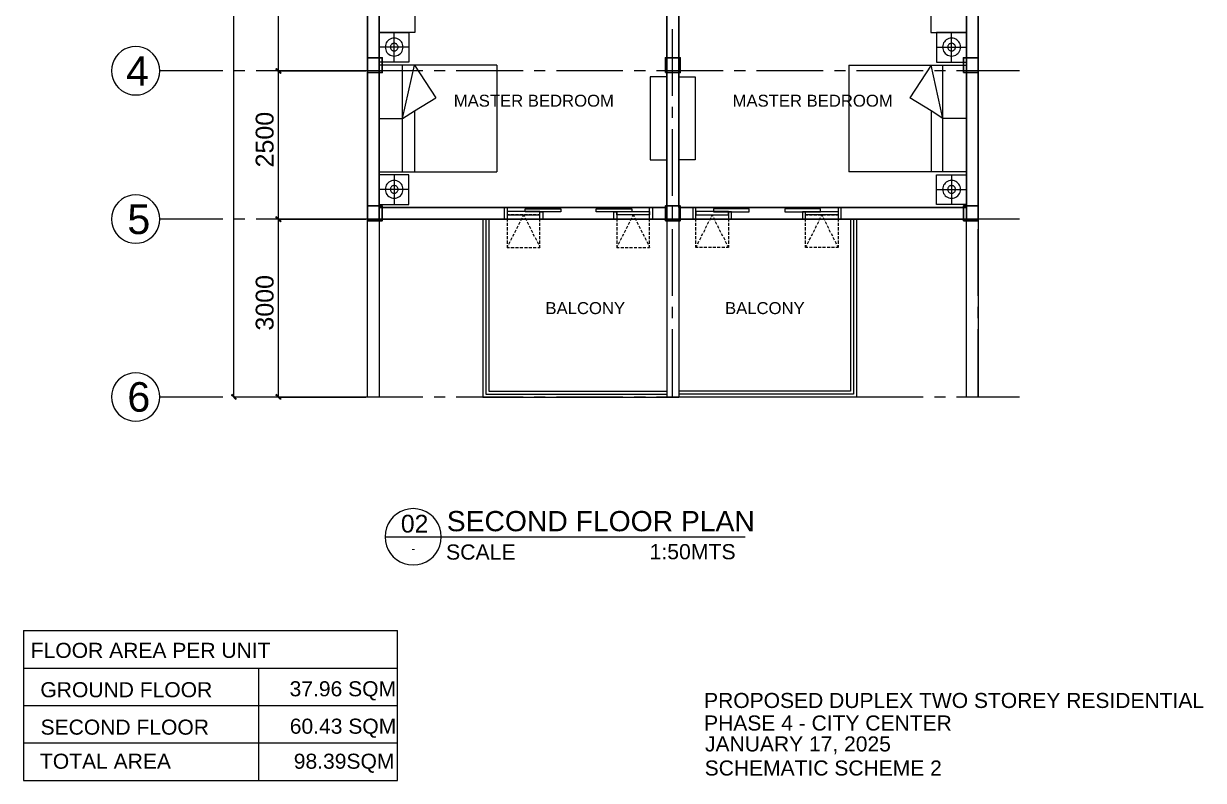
# Model space of a CAD drawing. Header units: millimetres. Extents: x -5796 to 14097, y -6464 to 19186.
# Drawn here: x -5796 to 14097, y -6464 to 6301 of the extents above; entities that cross this region are included whole.
import ezdxf

# ---------------------------------------------------------------- set-up
doc = ezdxf.new("R2010")
doc.units = ezdxf.units.MM
for name, color, linetype in [('ARCH-FILL', 8, 'Continuous'), ('ARCH-LINES', 7, 'Continuous'), ('ARCH-TEXT', 7, 'Continuous'), ('COLUMN', 1, 'Continuous')]:
    doc.layers.add(name, color=color, linetype=linetype)
doc.styles.add('Arial', font='arial.ttf')

msp = doc.modelspace()

# ---------------------------------------------------------------- hatches: boundary and pattern name
at = {"layer": 'ARCH-FILL', "true_color": 0x767676}
h = msp.add_hatch(color=7, dxfattribs=at)
h.dxf.hatch_style = 1
h.paths.add_polyline_path([(-1533, 5544), (-1543, 5535), (-1460, 5468), (-1533, 5544), (-1460, 5468), (-1466, 5458), (-1543, 5535)])
h = msp.add_hatch(color=7, dxfattribs=at)
h.dxf.hatch_style = 1
h.paths.add_polyline_path([(-1466, 5458), (-1460, 5468), (-1543, 5535), (-1466, 5458), (-1543, 5535), (-1533, 5544), (-1460, 5468)])
h = msp.add_hatch(color=7, dxfattribs=at)
h.dxf.hatch_style = 1
h.paths.add_polyline_path([(-1533, 3043), (-1543, 3037), (-1460, 2970), (-1533, 3043), (-1460, 2970), (-1466, 2960), (-1543, 3037)])
h = msp.add_hatch(color=7, dxfattribs=at)
h.dxf.hatch_style = 1
h.paths.add_polyline_path([(-1466, 2960), (-1460, 2970), (-1543, 3037), (-1466, 2960), (-1543, 3037), (-1533, 3043), (-1460, 2970)])
h = msp.add_hatch(color=7, dxfattribs=at)
h.dxf.hatch_style = 1
h.paths.add_polyline_path([(-2282, 43), (-2292, 37), (-2209, -30), (-2282, 43), (-2209, -30), (-2216, -39), (-2292, 37)])
h = msp.add_hatch(color=7, dxfattribs=at)
h.dxf.hatch_style = 1
h.paths.add_polyline_path([(-1533, 43), (-1543, 37), (-1460, -30), (-1533, 43), (-1460, -30), (-1466, -39), (-1543, 37)])

# ---------------------------------------------------------------- linework, layer by layer
at = {"layer": 'ARCH-LINES', "lineweight": 5, "true_color": 0x767676}
for points in [[(-2250, 2), (-2250, 14870)], [(-1501, 9369), (-1501, 5503)], [(-1533, 5544), (-1543, 5535)], [(-1543, 5535), (-1533, 5544)], [(-1543, 5535), (-1460, 5468)], [(-1543, 5535), (-1460, 5468)], [(-1466, 5458), (-1543, 5535)], [(-1460, 5468), (-1543, 5535)], [(-1543, 5535), (-1466, 5458)], [(-1460, 5468), (-1543, 5535)], [(-1460, 5468), (-1533, 5544)], [(-1533, 5544), (-1460, 5468)], [(-1501, 5503), (-25, 5503)], [(-25, 5503), (-1501, 5503)], [(-1501, 5503), (-1501, 3002)], [(-1460, 5468), (-1466, 5458)], [(-1466, 5458), (-1460, 5468)], [(-1533, 3043), (-1543, 3037)], [(-1543, 3037), (-1533, 3043)], [(-1543, 3037), (-1460, 2970)], [(-1543, 3037), (-1460, 2970)], [(-1466, 2960), (-1543, 3037)], [(-1460, 2970), (-1543, 3037)], [(-1543, 3037), (-1466, 2960)], [(-1460, 2970), (-1543, 3037)], [(-1460, 2970), (-1533, 3043)], [(-1533, 3043), (-1460, 2970)], [(-1501, 3002), (-25, 3002)], [(-25, 3002), (-1501, 3002)], [(-1501, 3002), (-1501, 2)], [(-1460, 2970), (-1466, 2960)], [(-1466, 2960), (-1460, 2970)], [(-2282, 43), (-2292, 37)], [(-2292, 37), (-2209, -30)], [(-2292, 37), (-2209, -30)], [(-2216, -39), (-2292, 37)], [(-2209, -30), (-2282, 43)], [(-25, 2), (-2250, 2)], [(-1533, 43), (-1543, 37)], [(-1543, 37), (-1460, -30)], [(-1543, 37), (-1460, -30)], [(-1466, -39), (-1543, 37)], [(-1460, -30), (-1533, 43)], [(-1501, 2), (-25, 2)], [(-2209, -30), (-2216, -39)], [(-1460, -30), (-1466, -39)]]:
    msp.add_lwpolyline(points, dxfattribs=at)
at = {"layer": 'ARCH-LINES', "lineweight": 30}
for points in [[(0, 3002), (0, 12870)], [(10300, 12870), (10300, 3002)], [(200, 3002), (200, 12670)], [(5050, 12670), (5050, 3202)], [(5250, 3202), (5250, 12670)], [(10100, 12670), (10100, 3002)], [(200, 3202), (5050, 3202)], [(10100, 3202), (5250, 3202)], [(200, 3002), (0, 3002)], [(200, 3002), (5148, 3002)], [(10100, 3002), (5148, 3002)]]:
    msp.add_lwpolyline(points, dxfattribs=at)
at = {"layer": 'ARCH-LINES', "lineweight": 9}
for points in [[(800, 6150), (200, 6150), (200, 7420), (800, 7420), (800, 6150)], [(9500, 6150), (10100, 6150), (10100, 7420), (9500, 7420), (9500, 6150)], [(698, 5652), (200, 5652), (200, 6150), (698, 6150), (698, 5652)], [(452, 6055), (428, 6053), (405, 6047), (383, 6038), (363, 6026), (346, 6011), (331, 5993), (318, 5974), (309, 5952), (304, 5929), (302, 5904)], [(451, 5658), (451, 6144)], [(603, 5904), (601, 5929), (595, 5952), (586, 5974), (574, 5993), (559, 6011), (541, 6026), (522, 6038), (500, 6047), (477, 6053), (452, 6055)], [(9599, 5652), (10100, 5652), (10100, 6150), (9599, 6150), (9599, 5652)], [(9851, 6055), (9826, 6053), (9803, 6047), (9782, 6038), (9762, 6026), (9744, 6011), (9729, 5993), (9717, 5974), (9708, 5952), (9702, 5929), (9700, 5904)], [(9849, 5658), (9849, 6144)], [(10002, 5904), (10000, 5929), (9994, 5952), (9985, 5974), (9973, 5993), (9957, 6011), (9940, 6026), (9920, 6038), (9899, 6047), (9875, 6053), (9851, 6055)], [(692, 5903), (206, 5903)], [(302, 5904), (304, 5880), (309, 5857), (318, 5835), (331, 5815), (346, 5798), (363, 5783), (383, 5770), (405, 5761), (428, 5756), (452, 5754)], [(452, 5754), (477, 5756), (500, 5761), (522, 5770), (541, 5783), (559, 5798), (574, 5815), (586, 5835), (595, 5857), (601, 5880), (603, 5904)], [(9605, 5903), (10091, 5903)], [(9700, 5904), (9702, 5880), (9708, 5857), (9717, 5835), (9729, 5815), (9744, 5798), (9762, 5783), (9782, 5770), (9803, 5761), (9826, 5756), (9851, 5754)], [(9851, 5754), (9875, 5756), (9899, 5761), (9920, 5770), (9940, 5783), (9957, 5798), (9973, 5815), (9985, 5835), (9994, 5857), (10000, 5880), (10002, 5904)], [(200, 3802), (200, 5601)], [(794, 5601), (200, 5601)], [(800, 5601), (200, 5601)], [(594, 3802), (594, 5601)], [(594, 4703), (794, 5601)], [(794, 5601), (1152, 5049)], [(2181, 5601), (794, 5601)], [(2181, 5601), (2181, 3802)], [(8119, 5601), (8119, 3802)], [(8119, 5601), (9506, 5601)], [(9506, 5601), (9148, 5049)], [(9703, 4703), (9506, 5601)], [(9506, 5601), (10100, 5601)], [(9703, 3802), (9703, 5601)], [(10100, 3802), (10100, 5601)], [(5050, 4001), (5050, 5401), (4771, 5401), (4771, 4001), (5050, 4001)], [(5250, 4001), (5250, 5401), (5526, 5401), (5526, 4001), (5250, 4001)], [(794, 4827), (1152, 5049)], [(9506, 4827), (9148, 5049)], [(594, 4703), (794, 4827)], [(794, 4827), (794, 3802)], [(9506, 4827), (9506, 3802)], [(9703, 4703), (9506, 4827)], [(200, 4703), (594, 4703)], [(10100, 4703), (9703, 4703)], [(200, 3802), (794, 3802)], [(794, 3802), (2181, 3802)], [(9506, 3802), (8119, 3802)], [(10100, 3802), (9506, 3802)], [(698, 3751), (200, 3751), (200, 3252), (698, 3252), (698, 3751)], [(452, 3656), (428, 3654), (405, 3648), (383, 3639), (363, 3626), (346, 3611), (331, 3594), (318, 3574), (309, 3552), (304, 3529), (302, 3505)], [(451, 3744), (451, 3259)], [(603, 3505), (601, 3529), (595, 3552), (586, 3574), (574, 3594), (559, 3611), (541, 3626), (522, 3639), (500, 3648), (477, 3654), (452, 3656)], [(9599, 3751), (10100, 3751), (10100, 3252), (9599, 3252), (9599, 3751)], [(9851, 3656), (9826, 3654), (9803, 3648), (9782, 3639), (9762, 3626), (9744, 3611), (9729, 3594), (9717, 3574), (9708, 3552), (9702, 3529), (9700, 3505)], [(9849, 3744), (9849, 3259)], [(10002, 3505), (10000, 3529), (9994, 3552), (9985, 3574), (9973, 3594), (9957, 3611), (9940, 3626), (9920, 3639), (9899, 3648), (9875, 3654), (9851, 3656)], [(692, 3503), (206, 3503)], [(302, 3505), (304, 3480), (309, 3457), (318, 3435), (331, 3416), (346, 3398), (363, 3383), (383, 3371), (405, 3362), (428, 3356), (452, 3354)], [(452, 3354), (477, 3356), (500, 3362), (522, 3371), (541, 3383), (559, 3398), (574, 3416), (586, 3435), (595, 3457), (601, 3480), (603, 3505)], [(9605, 3503), (10091, 3503)], [(9700, 3505), (9702, 3480), (9708, 3457), (9717, 3435), (9729, 3416), (9744, 3398), (9762, 3383), (9782, 3371), (9803, 3362), (9826, 3356), (9851, 3354)], [(9851, 3354), (9875, 3356), (9899, 3362), (9920, 3371), (9940, 3383), (9957, 3398), (9973, 3416), (9985, 3435), (9994, 3457), (10000, 3480), (10002, 3505)], [(4809, 3002), (2311, 3002), (2311, 3202), (4809, 3202), (4809, 3002)], [(5488, 3002), (7989, 3002), (7989, 3202), (5488, 3202), (5488, 3002)], [(200, 3002), (200, 2), (0, 2), (0, 3002), (200, 3002)], [(1600, 3002), (200, 3002)], [(8700, 3002), (10100, 3002)], [(10300, 3002), (10300, 2), (10100, 2), (10100, 3002), (10300, 3002)], [(-5796, -3937), (511, -3937)], [(-5796, -3937), (-5796, -6464)], [(511, -6464), (511, -3937)], [(-5796, -4569), (511, -4569)], [(-1838, -4569), (-1838, -6464)], [(-5796, -5200), (511, -5200)], [(-5796, -5832), (511, -5832)], [(-5796, -6464), (511, -6464)]]:
    msp.add_lwpolyline(points, dxfattribs=at)
at = {"layer": 'ARCH-LINES', "lineweight": 5}
for points in [[(0, 5084), (0, 6208)], [(5148, 5084), (5148, 6208)], [(10300, 5084), (10300, 6208)], [(452, 5969), (442, 5969), (432, 5966), (422, 5962), (414, 5957), (406, 5950), (400, 5943), (395, 5934), (391, 5925), (388, 5915), (387, 5904)], [(517, 5904), (517, 5915), (514, 5925), (510, 5934), (505, 5943), (498, 5950), (491, 5957), (482, 5962), (473, 5966), (463, 5969), (452, 5969)], [(9851, 5969), (9840, 5969), (9830, 5966), (9821, 5962), (9812, 5957), (9805, 5950), (9798, 5943), (9793, 5934), (9789, 5925), (9787, 5915), (9786, 5904)], [(9916, 5904), (9915, 5915), (9913, 5925), (9909, 5934), (9903, 5943), (9897, 5950), (9889, 5957), (9881, 5962), (9871, 5966), (9861, 5969), (9851, 5969)], [(-3906, 5912), (-3972, 5907), (-4035, 5892), (-4093, 5867), (-4147, 5834), (-4194, 5793), (-4235, 5745), (-4268, 5692), (-4293, 5633), (-4308, 5571), (-4314, 5504)], [(-3498, 5504), (-3503, 5571), (-3519, 5633), (-3543, 5692), (-3577, 5745), (-3617, 5793), (-3665, 5834), (-3718, 5867), (-3777, 5892), (-3840, 5907), (-3906, 5912)], [(387, 5904), (388, 5894), (391, 5884), (395, 5874), (400, 5866), (406, 5858), (414, 5852), (422, 5847), (432, 5843), (442, 5840), (452, 5839)], [(452, 5839), (463, 5840), (473, 5843), (482, 5847), (491, 5852), (498, 5858), (505, 5866), (510, 5874), (514, 5884), (517, 5894), (517, 5904)], [(9786, 5904), (9787, 5894), (9789, 5884), (9793, 5874), (9798, 5866), (9805, 5858), (9812, 5852), (9821, 5847), (9830, 5843), (9840, 5840), (9851, 5839)], [(9851, 5839), (9861, 5840), (9871, 5843), (9881, 5847), (9889, 5852), (9897, 5858), (9903, 5866), (9909, 5874), (9913, 5884), (9915, 5894), (9916, 5904)], [(-4314, 5504), (-4308, 5438), (-4293, 5376), (-4268, 5317), (-4235, 5264), (-4194, 5216), (-4147, 5175), (-4093, 5142), (-4035, 5117), (-3972, 5102), (-3906, 5097)], [(-3906, 5097), (-3840, 5102), (-3777, 5117), (-3718, 5142), (-3665, 5175), (-3617, 5216), (-3577, 5264), (-3543, 5317), (-3519, 5376), (-3503, 5438), (-3498, 5504)], [(-2438, 5503), (-3501, 5503)], [(-2971, 5503), (-3501, 5503)], [(-2063, 5503), (-2250, 5503)], [(-749, 5503), (-1876, 5503)], [(-375, 5503), (-562, 5503)], [(936, 5503), (-187, 5503)], [(1311, 5503), (1124, 5503)], [(2625, 5503), (1498, 5503)], [(3000, 5503), (2812, 5503)], [(4310, 5503), (3187, 5503)], [(4688, 5503), (4501, 5503)], [(5999, 5503), (4875, 5503)], [(6374, 5503), (6186, 5503)], [(7688, 5503), (6561, 5503)], [(8062, 5503), (7875, 5503)], [(9373, 5503), (8250, 5503)], [(9748, 5503), (9560, 5503)], [(10998, 5503), (9935, 5503)], [(0, 4709), (0, 4897)], [(5148, 4709), (5148, 4897)], [(10300, 4709), (10300, 4897)], [(0, 3395), (0, 4522)], [(5148, 3395), (5148, 4522)], [(10300, 3395), (10300, 4522)], [(-3906, 3411), (-3972, 3406), (-4035, 3390), (-4093, 3366), (-4147, 3332), (-4194, 3292), (-4235, 3244), (-4268, 3191), (-4293, 3132), (-4308, 3069), (-4314, 3003)], [(-3498, 3003), (-3503, 3069), (-3519, 3132), (-3543, 3191), (-3577, 3244), (-3617, 3292), (-3665, 3332), (-3718, 3366), (-3777, 3390), (-3840, 3406), (-3906, 3411)], [(452, 3570), (442, 3569), (432, 3567), (422, 3563), (414, 3557), (406, 3551), (400, 3543), (395, 3535), (391, 3525), (388, 3515), (387, 3505)], [(387, 3505), (388, 3494), (391, 3484), (395, 3475), (400, 3466), (406, 3459), (414, 3452), (422, 3447), (432, 3443), (442, 3441), (452, 3440)], [(517, 3505), (517, 3515), (514, 3525), (510, 3535), (505, 3543), (498, 3551), (491, 3557), (482, 3563), (473, 3567), (463, 3569), (452, 3570)], [(452, 3440), (463, 3441), (473, 3443), (482, 3447), (491, 3452), (498, 3459), (505, 3466), (510, 3475), (514, 3484), (517, 3494), (517, 3505)], [(9851, 3570), (9840, 3569), (9830, 3567), (9821, 3563), (9812, 3557), (9805, 3551), (9798, 3543), (9793, 3535), (9789, 3525), (9787, 3515), (9786, 3505)], [(9786, 3505), (9787, 3494), (9789, 3484), (9793, 3475), (9798, 3466), (9805, 3459), (9812, 3452), (9821, 3447), (9830, 3443), (9840, 3441), (9851, 3440)], [(9916, 3505), (9915, 3515), (9913, 3525), (9909, 3535), (9903, 3543), (9897, 3551), (9889, 3557), (9881, 3563), (9871, 3567), (9861, 3569), (9851, 3570)], [(9851, 3440), (9861, 3441), (9871, 3443), (9881, 3447), (9889, 3452), (9897, 3459), (9903, 3466), (9909, 3475), (9913, 3484), (9915, 3494), (9916, 3505)], [(0, 3021), (0, 3208)], [(5050, 3202), (5050, 2)], [(5148, 3021), (5148, 3208)], [(5250, 3202), (5250, 2)], [(10300, 3021), (10300, 3208)], [(-4314, 3003), (-4308, 2937), (-4293, 2874), (-4268, 2816), (-4235, 2762), (-4194, 2715), (-4147, 2674), (-4093, 2641), (-4035, 2616), (-3972, 2601), (-3906, 2595)], [(-3906, 2595), (-3840, 2601), (-3777, 2616), (-3718, 2641), (-3665, 2674), (-3617, 2715), (-3577, 2762), (-3543, 2816), (-3519, 2874), (-3503, 2937), (-3498, 3003)], [(-2438, 3002), (-3501, 3002)], [(-2971, 3002), (-3501, 3002)], [(-2063, 3002), (-2250, 3002)], [(-749, 3002), (-1876, 3002)], [(-375, 3002), (-562, 3002)], [(936, 3002), (-187, 3002)], [(1311, 3002), (1124, 3002)], [(2625, 3002), (1498, 3002)], [(1949, 3002), (1949, 2)], [(2396, 3078), (2358, 3078)], [(2358, 3078), (2358, 3040)], [(2358, 3014), (2358, 2964)], [(2473, 3078), (2422, 3078)], [(2546, 3078), (2498, 3078)], [(2622, 3078), (2571, 3078)], [(2587, 2979), (2609, 3027)], [(2619, 3049), (2635, 3078)], [(2635, 3078), (2650, 3049)], [(2698, 3078), (2647, 3078)], [(2660, 3027), (2682, 2979)], [(2771, 3078), (2723, 3078)], [(2847, 3078), (2796, 3078)], [(3000, 3002), (2812, 3002)], [(2911, 3078), (2873, 3078)], [(2911, 3040), (2911, 3078)], [(2911, 2964), (2911, 3014)], [(4310, 3002), (3187, 3002)], [(4247, 3078), (4209, 3078)], [(4209, 3078), (4209, 3040)], [(4209, 3014), (4209, 2964)], [(4323, 3078), (4272, 3078)], [(4396, 3078), (4345, 3078)], [(4472, 3078), (4422, 3078)], [(4437, 2979), (4460, 3027)], [(4469, 3049), (4485, 3078)], [(4485, 3078), (4498, 3049)], [(4545, 3078), (4498, 3078)], [(4688, 3002), (4501, 3002)], [(4510, 3027), (4533, 2979)], [(4622, 3078), (4571, 3078)], [(4698, 3078), (4647, 3078)], [(4758, 3078), (4723, 3078)], [(4758, 3040), (4758, 3078)], [(4758, 2964), (4758, 3014)], [(5999, 3002), (4875, 3002)], [(5539, 3040), (5539, 3078)], [(5539, 3078), (5577, 3078)], [(5539, 2964), (5539, 3014)], [(5602, 3078), (5650, 3078)], [(5675, 3078), (5726, 3078)], [(5751, 3078), (5802, 3078)], [(5790, 3027), (5767, 2979)], [(5815, 3078), (5799, 3049)], [(5828, 3049), (5815, 3078)], [(5828, 3078), (5875, 3078)], [(5863, 2979), (5840, 3027)], [(5901, 3078), (5951, 3078)], [(5977, 3078), (6028, 3078)], [(6050, 3078), (6088, 3078)], [(6088, 3078), (6088, 3040)], [(6088, 3014), (6088, 2964)], [(6374, 3002), (6186, 3002)], [(7688, 3002), (6561, 3002)], [(7389, 3040), (7389, 3078)], [(7389, 3078), (7427, 3078)], [(7389, 2964), (7389, 3014)], [(7453, 3078), (7500, 3078)], [(7526, 3078), (7577, 3078)], [(7602, 3078), (7653, 3078)], [(7637, 3027), (7615, 2979)], [(7662, 3078), (7650, 3049)], [(7678, 3049), (7662, 3078)], [(7675, 3078), (7726, 3078)], [(7713, 2979), (7691, 3027)], [(7751, 3078), (7802, 3078)], [(7827, 3078), (7875, 3078)], [(8062, 3002), (7875, 3002)], [(7900, 3078), (7938, 3078)], [(7938, 3078), (7938, 3040)], [(7938, 3014), (7938, 2964)], [(9373, 3002), (8250, 3002)], [(8250, 3002), (8250, 2)], [(9748, 3002), (9560, 3002)], [(10998, 3002), (9935, 3002)], [(10100, 3002), (10300, 3002)], [(0, 1710), (0, 2833)], [(2358, 2938), (2358, 2891)], [(2358, 2865), (2358, 2814)], [(2358, 2789), (2358, 2738)], [(2485, 2779), (2508, 2824)], [(2520, 2846), (2542, 2891)], [(2552, 2913), (2574, 2957)], [(2695, 2957), (2717, 2913)], [(2727, 2891), (2749, 2846)], [(2761, 2824), (2784, 2779)], [(2911, 2891), (2911, 2938)], [(2911, 2814), (2911, 2865)], [(2911, 2738), (2911, 2789)], [(4209, 2938), (4209, 2891)], [(4209, 2865), (4209, 2814)], [(4209, 2789), (4209, 2738)], [(4336, 2779), (4358, 2824)], [(4371, 2846), (4393, 2891)], [(4402, 2913), (4425, 2957)], [(4542, 2957), (4568, 2913)], [(4577, 2891), (4599, 2846)], [(4612, 2824), (4634, 2779)], [(4758, 2891), (4758, 2938)], [(4758, 2814), (4758, 2865)], [(4758, 2738), (4758, 2789)], [(5148, 1710), (5148, 2833)], [(5539, 2891), (5539, 2938)], [(5539, 2814), (5539, 2865)], [(5539, 2738), (5539, 2789)], [(5688, 2824), (5666, 2779)], [(5720, 2891), (5698, 2846)], [(5755, 2957), (5732, 2913)], [(5894, 2913), (5872, 2957)], [(5929, 2846), (5907, 2891)], [(5961, 2779), (5939, 2824)], [(6088, 2938), (6088, 2891)], [(6088, 2865), (6088, 2814)], [(6088, 2789), (6088, 2738)], [(7389, 2891), (7389, 2938)], [(7389, 2814), (7389, 2865)], [(7389, 2738), (7389, 2789)], [(7539, 2824), (7516, 2779)], [(7570, 2891), (7548, 2846)], [(7605, 2957), (7583, 2913)], [(7745, 2913), (7723, 2957)], [(7780, 2846), (7758, 2891)], [(7811, 2779), (7789, 2824)], [(7938, 2938), (7938, 2891)], [(7938, 2865), (7938, 2814)], [(7938, 2789), (7938, 2738)], [(10300, 1710), (10300, 2833)], [(2358, 2716), (2358, 2665)], [(2358, 2640), (2358, 2589)], [(2384, 2579), (2409, 2624)], [(2419, 2646), (2441, 2691)], [(2454, 2713), (2476, 2757)], [(2793, 2757), (2815, 2713)], [(2828, 2691), (2850, 2646)], [(2863, 2624), (2885, 2579)], [(2911, 2665), (2911, 2716)], [(2911, 2589), (2911, 2640)], [(4209, 2716), (4209, 2665)], [(4209, 2640), (4209, 2589)], [(4234, 2579), (4256, 2624)], [(4269, 2646), (4291, 2691)], [(4301, 2713), (4323, 2757)], [(4644, 2757), (4666, 2713)], [(4679, 2691), (4701, 2646)], [(4710, 2624), (4733, 2579)], [(4758, 2665), (4758, 2716)], [(4758, 2589), (4758, 2640)], [(5539, 2665), (5539, 2716)], [(5539, 2589), (5539, 2640)], [(5586, 2624), (5564, 2579)], [(5621, 2691), (5599, 2646)], [(5653, 2757), (5631, 2713)], [(5996, 2713), (5974, 2757)], [(6031, 2646), (6009, 2691)], [(6063, 2579), (6040, 2624)], [(6088, 2716), (6088, 2665)], [(6088, 2640), (6088, 2589)], [(7389, 2665), (7389, 2716)], [(7389, 2589), (7389, 2640)], [(7437, 2624), (7415, 2579)], [(7472, 2691), (7446, 2646)], [(7504, 2757), (7481, 2713)], [(7846, 2713), (7824, 2757)], [(7878, 2646), (7856, 2691)], [(7913, 2579), (7891, 2624)], [(7938, 2716), (7938, 2665)], [(7938, 2640), (7938, 2589)], [(2358, 2564), (2358, 2526)], [(2358, 2526), (2374, 2557)], [(2358, 2526), (2396, 2526)], [(2422, 2526), (2473, 2526)], [(2498, 2526), (2546, 2526)], [(2571, 2526), (2622, 2526)], [(2647, 2526), (2698, 2526)], [(2723, 2526), (2771, 2526)], [(2796, 2526), (2847, 2526)], [(2873, 2526), (2911, 2526)], [(2895, 2557), (2911, 2526)], [(2911, 2526), (2911, 2564)], [(4209, 2564), (4209, 2526)], [(4209, 2526), (4225, 2557)], [(4209, 2526), (4247, 2526)], [(4272, 2526), (4323, 2526)], [(4345, 2526), (4396, 2526)], [(4422, 2526), (4472, 2526)], [(4498, 2526), (4545, 2526)], [(4571, 2526), (4622, 2526)], [(4647, 2526), (4698, 2526)], [(4723, 2526), (4758, 2526)], [(4745, 2557), (4758, 2526)], [(4758, 2526), (4758, 2564)], [(5539, 2526), (5539, 2564)], [(5555, 2557), (5539, 2526)], [(5577, 2526), (5539, 2526)], [(5650, 2526), (5602, 2526)], [(5726, 2526), (5675, 2526)], [(5802, 2526), (5751, 2526)], [(5875, 2526), (5828, 2526)], [(5951, 2526), (5901, 2526)], [(6028, 2526), (5977, 2526)], [(6088, 2526), (6050, 2526)], [(6088, 2526), (6075, 2557)], [(6088, 2564), (6088, 2526)], [(7389, 2526), (7389, 2564)], [(7402, 2557), (7389, 2526)], [(7427, 2526), (7389, 2526)], [(7500, 2526), (7453, 2526)], [(7577, 2526), (7526, 2526)], [(7653, 2526), (7602, 2526)], [(7726, 2526), (7675, 2526)], [(7802, 2526), (7751, 2526)], [(7875, 2526), (7827, 2526)], [(7938, 2526), (7900, 2526)], [(7938, 2526), (7926, 2557)], [(7938, 2564), (7938, 2526)], [(0, 1335), (0, 1523)], [(5148, 1335), (5148, 1523)], [(10300, 1335), (10300, 1523)], [(0, 2), (0, 1148)], [(5148, 2), (5148, 1148)], [(10300, 2), (10300, 1148)], [(-3906, 412), (-3972, 406), (-4035, 391), (-4093, 366), (-4147, 333), (-4194, 292), (-4235, 245), (-4268, 191), (-4293, 133), (-4308, 70), (-4314, 4)], [(-3498, 4), (-3503, 70), (-3519, 133), (-3543, 191), (-3577, 245), (-3617, 292), (-3665, 333), (-3718, 366), (-3777, 391), (-3840, 406), (-3906, 412)], [(-4314, 4), (-4308, -62), (-4293, -125), (-4268, -184), (-4235, -237), (-4194, -285), (-4147, -325), (-4093, -359), (-4035, -383), (-3972, -399), (-3906, -404)], [(-3906, -404), (-3840, -399), (-3777, -383), (-3718, -359), (-3665, -325), (-3617, -285), (-3577, -237), (-3543, -184), (-3519, -125), (-3503, -62), (-3498, 4)], [(-2438, 2), (-3501, 2)], [(-2971, 2), (-3501, 2)], [(-2063, 2), (-2250, 2)], [(-749, 2), (-1876, 2)], [(-375, 2), (-562, 2)], [(936, 2), (-187, 2)], [(1311, 2), (1124, 2)], [(2625, 2), (1498, 2)], [(1949, 2), (5050, 2)], [(3000, 2), (2812, 2)], [(4310, 2), (3187, 2)], [(4688, 2), (4501, 2)], [(5999, 2), (4875, 2)], [(5050, 2), (5250, 2)], [(8250, 2), (5250, 2)], [(6374, 2), (6186, 2)], [(7688, 2), (6561, 2)], [(8062, 2), (7875, 2)], [(9373, 2), (8250, 2)], [(9748, 2), (9560, 2)], [(10998, 2), (9935, 2)]]:
    msp.add_lwpolyline(points, dxfattribs=at)
at = {"layer": 'ARCH-LINES', "lineweight": 18}
for points in [[(2358, 3002), (2311, 3002), (2311, 3202), (2358, 3202), (2358, 3002)], [(4809, 3002), (4758, 3002), (4758, 3202), (4809, 3202), (4809, 3002)], [(5488, 3002), (5539, 3002), (5539, 3202), (5488, 3202), (5488, 3002)], [(7938, 3002), (7989, 3002), (7989, 3202), (7938, 3202), (7938, 3002)], [(2000, 3002), (2000, 53)], [(2050, 3002), (2050, 104)], [(2911, 3129), (2358, 3129), (2358, 3078), (2911, 3078), (2911, 3129)], [(2660, 3125), (2660, 3176), (3260, 3176), (3260, 3125), (2660, 3125)], [(2958, 3002), (2911, 3002), (2911, 3125), (2958, 3125), (2958, 3002)], [(3860, 3125), (3860, 3176), (4460, 3176), (4460, 3125), (3860, 3125)], [(4209, 3002), (4158, 3002), (4158, 3125), (4209, 3125), (4209, 3002)], [(4209, 3129), (4758, 3129), (4758, 3078), (4209, 3078), (4209, 3129)], [(6088, 3129), (5539, 3129), (5539, 3078), (6088, 3078), (6088, 3129)], [(6440, 3125), (6440, 3176), (5837, 3176), (5837, 3125), (6440, 3125)], [(6088, 3002), (6139, 3002), (6139, 3125), (6088, 3125), (6088, 3002)], [(7640, 3125), (7640, 3176), (7040, 3176), (7040, 3125), (7640, 3125)], [(7339, 3002), (7389, 3002), (7389, 3125), (7339, 3125), (7339, 3002)], [(7389, 3129), (7938, 3129), (7938, 3078), (7389, 3078), (7389, 3129)], [(8148, 3002), (8148, 104)], [(8199, 3002), (8199, 53)], [(2000, 53), (5050, 53)], [(2050, 104), (5050, 104)], [(8148, 104), (5250, 104)], [(8199, 53), (5250, 53)]]:
    msp.add_lwpolyline(points, dxfattribs=at)
at = {"layer": 'ARCH-LINES', "lineweight": 20}
for points in [[(773, -1880), (696, -1886), (623, -1904), (555, -1933), (493, -1972), (437, -2019), (390, -2074), (351, -2137), (323, -2205), (305, -2278), (298, -2355)], [(1247, -2355), (1241, -2278), (1223, -2205), (1194, -2137), (1156, -2074), (1108, -2019), (1053, -1972), (991, -1933), (923, -1904), (850, -1886), (773, -1880)], [(298, -2355), (305, -2432), (323, -2505), (351, -2573), (390, -2635), (437, -2690), (493, -2738), (555, -2776), (623, -2805), (696, -2823), (773, -2829)], [(298, -2356), (6370, -2356)], [(773, -2829), (850, -2823), (923, -2805), (991, -2776), (1053, -2738), (1108, -2690), (1156, -2635), (1194, -2573), (1223, -2505), (1241, -2432), (1247, -2355)]]:
    msp.add_lwpolyline(points, dxfattribs=at)
at = {"layer": 'COLUMN'}
for points in [[(0, 5475), (250, 5475), (250, 5725), (0, 5725)], [(5025, 5475), (5275, 5475), (5275, 5725), (5025, 5725)], [(10050, 5475), (10300, 5475), (10300, 5725), (10050, 5725)], [(0, 2977), (250, 2977), (250, 3227), (0, 3227)], [(5025, 2977), (5275, 2977), (5275, 3227), (5025, 3227)], [(10050, 2977), (10300, 2977), (10300, 3227), (10050, 3227)]]:
    msp.add_lwpolyline(points, close=True, dxfattribs=at)

# ---------------------------------------------------------------- texts
at = {"layer": 'ARCH-TEXT', "style": 'Arial'}
for s, height, p in [('4', 499, (-4069, 5252)), ('MASTER BEDROOM', 201.12, (1457, 4900)), ('MASTER BEDROOM', 201.12, (6158, 4900)), ('5', 499, (-4047, 2751)), ('BALCONY', 201.1, (3003, 1402)), ('BALCONY', 201.1, (6031, 1402)), ('6', 499, (-4047, -245)), ('02', 298.7, (565, -2283)), ('SECOND FLOOR PLAN', 341.42, (1339, -2261)), ('-', 128, (746, -2617)), ('SCALE', 256.1, (1327, -2740)), ('1:50MTS', 256.1, (4758, -2734)), ('FLOOR AREA PER UNIT', 254.1, (-5675, -4397)), ('GROUND FLOOR', 254.1, (-5513, -5061)), ('37.96 SQM', 254.1, (-1311, -5045)), ('PROPOSED DUPLEX TWO STOREY RESIDENTIAL', 253.77, (5678, -5242)), ('PHASE 4 - CITY CENTER', 253.77, (5678, -5622)), ('SECOND FLOOR', 254.1, (-5510, -5692)), ('60.43 SQM', 254.1, (-1308, -5676)), ('JANUARY 17, 2025', 253.77, (5694, -5975)), ('TOTAL AREA                     98.39SQM', 254.1, (-5520, -6267)), ('SCHEMATIC SCHEME 2', 253.77, (5688, -6381))]:
    msp.add_text(s, height=height, dxfattribs=at).set_placement(p)
for s, p in [('2500', (-1581, 3875)), ('3000', (-1581, 1123))]:
    msp.add_text(s, height=301.7, rotation=90, dxfattribs=at).set_placement(p)

doc.saveas('drawing.dxf')
